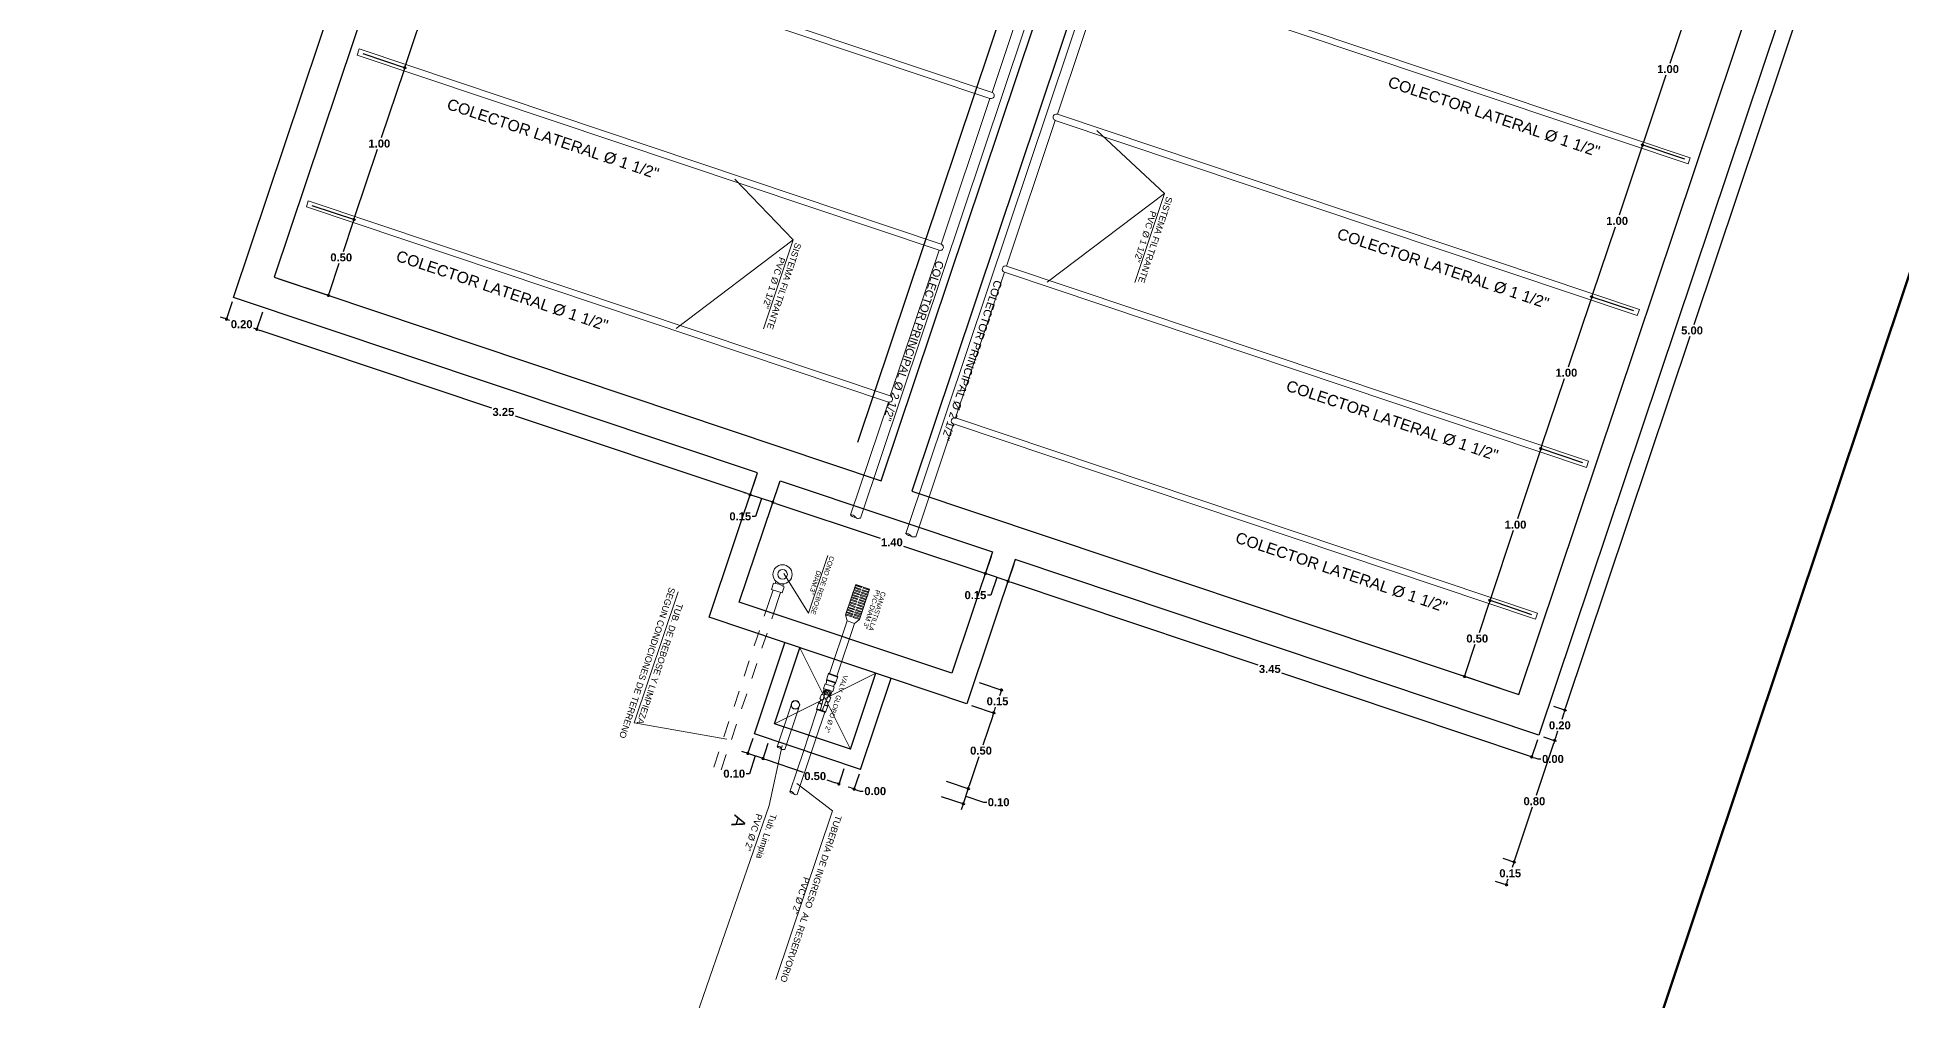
# Model space of a CAD drawing. Header units: metres. Extents: x 2572 to 5235, y 1556 to 2684.
# Drawn here: x 3439.92 to 3451.57, y 2279.61 to 2285.63 of the extents above; entities that cross this region are included whole.
import ezdxf

# ---------------------------------------------------------------- set-up
doc = ezdxf.new("R2010")
doc.units = ezdxf.units.M
for name, pattern in [('DASHDOTX2', [50.8, 25.4, -12.7, 0, -12.7]), ('DASHED2', [0.375, 0.25, -0.125]), ('HIDDEN2', [4.7625, 3.175, -1.5875])]:
    doc.linetypes.add(name, pattern=pattern)
for name, color, linetype, lineweight in [('0-CONCRETO 0.30mm', 146, 'Continuous', 30), ('0-COTAS', 7, 'Continuous', 5), ('0-LINEA01 0.00mm', 1, 'Continuous', 0), ('0-LINEA1 0.00mm', 1, 'Continuous', 0), ('0-LINEA2 0.25mm', 6, 'Continuous', 25), ('0-TAPA METAL 0.15mm', 207, 'Continuous', 5), ('0-TEXTO 0.00mm', 7, 'Continuous', 5), ('0-TEXTO-0.05mm', 7, 'Continuous', 5), ('0-TUBERIA 0.00mm', 140, 'Continuous', 0), ('0-TUBERIAS 0.13mm', 140, 'Continuous', 13), ('Structural - Grid_Pen_No__15', 214, 'Continuous', 25), ('TEXTOS 02', 241, 'Continuous', 20)]:
    doc.layers.add(name, color=color, linetype=linetype, lineweight=lineweight)
doc.layers.add('graf-02', color=4, linetype='Continuous')
doc.layers.add('SOMBREADO', color=7, linetype='Continuous')
doc.styles.add('OA-CDC', font='arial.ttf', dxfattribs={"height": 0.04})
doc.styles.get("Standard").update_dxf_attribs({"font": 'arial.ttf'})
doc.styles.add('WMF-Arial0', font='arialbd.ttf')
doc.dimstyles.new('ESC 1 en 100', dxfattribs={"dimtxt": 0.05, "dimasz": 0.02, "dimexe": 0.01, "dimexo": 0.03, "dimgap": 0.01, "dimtad": 0, "dimtih": 1, "dimtoh": 1, "dimzin": 0, "dimdsep": 46, "dimtxsty": 'WMF-Arial0', "dimblk": 'DOT', "dimcen": 2.5, "dimdle": 0.03, "dimclrd": 256, "dimclre": 256, "dimclrt": 256, "dimazin": 0, "dimtfac": 1, "dimtmove": 0, "dimatfit": 1, "dimldrblk": 'DOT', "dimfxl": 0.04, "dimtolj": 1, "dimtzin": 0, "dimarcsym": 0})

# ---------------------------------------------------------------- blocks, each defined once
blk = doc.blocks.new('_Dot')
at = {"layer": 'graf-02', "color": 0, "lineweight": -2}
blk.add_line((-0.5, 0), (-1, 0), dxfattribs=at)
at = {"layer": 'graf-02', "color": 0, "const_width": 0.5}
blk.add_lwpolyline([(-0.25, 0, 1), (0.25, 0, 1)], format="xyb", close=True, dxfattribs=at)
blk = doc.blocks.new('*D95')
at = {"layer": '0-COTAS', "lineweight": -2, "transparency": 16777216}
for p, q in [((3451.05, 2286.146), (3450.274, 2283.83)), ((3450.987, 2286.188), (3451.066, 2286.162)), ((3449.474, 2281.443), (3450.25, 2283.759)), ((3449.397, 2281.448), (3449.477, 2281.421))]:
    blk.add_line(p, q, dxfattribs=at)
at = {"layer": 'Defpoints', "color": 0, "transparency": 16777216}
for p in [(3450.958, 2286.198), (3449.369, 2281.457), (3449.467, 2281.424)]:
    blk.add_point(p, dxfattribs=at)
at = {"layer": '0-COTAS', "lineweight": -2, "transparency": 16777216, "xscale": 0.02, "yscale": 0.02, "zscale": 0.02}
for p, rotation in [((3451.057, 2286.165), 71.46552093351097), ((3449.467, 2281.424), 251.465520933511)]:
    blk.add_blockref('_Dot', p, dxfattribs=dict(at, rotation=rotation))
at = {"layer": '0-COTAS', "transparency": 16777216, "insert": (3450.262, 2283.795), "char_height": 0.05, "attachment_point": 5, "style": 'WMF-Arial0'}
blk.add_mtext('\\A1;5.00', dxfattribs=at)
blk = doc.blocks.new('*D96')
at = {"layer": '0-COTAS', "lineweight": -2, "transparency": 16777216}
for p, q in [((3449.397, 2281.448), (3449.477, 2281.421)), ((3449.461, 2281.405), (3449.448, 2281.365)), ((3449.334, 2281.258), (3449.413, 2281.231)), ((3449.41, 2281.254), (3449.424, 2281.294))]:
    blk.add_line(p, q, dxfattribs=at)
at = {"layer": 'Defpoints', "color": 0, "transparency": 16777216}
for p in [(3449.369, 2281.457), (3449.305, 2281.268), (3449.404, 2281.235)]:
    blk.add_point(p, dxfattribs=at)
at = {"layer": '0-COTAS', "lineweight": -2, "transparency": 16777216, "xscale": 0.02, "yscale": 0.02, "zscale": 0.02}
for p, rotation in [((3449.467, 2281.424), 71.46552093351097), ((3449.404, 2281.235), 251.465520933511)]:
    blk.add_blockref('_Dot', p, dxfattribs=dict(at, rotation=rotation))
at = {"layer": '0-COTAS', "transparency": 16777216, "insert": (3449.436, 2281.329), "char_height": 0.05, "attachment_point": 5, "style": 'WMF-Arial0'}
blk.add_mtext('\\A1;0.20', dxfattribs=at)
blk = doc.blocks.new('*D52')
at = {"layer": '0-COTAS', "lineweight": -2, "transparency": 16777216}
for p, q in [((3450.265, 2285.882), (3450.124, 2285.462)), ((3450.534, 2285.813), (3450.262, 2285.904)), ((3449.96, 2284.972), (3450.1, 2285.391)), ((3450.216, 2284.865), (3449.944, 2284.956))]:
    blk.add_line(p, q, dxfattribs=at)
at = {"layer": 'Defpoints', "color": 0, "transparency": 16777216}
for p in [(3450.562, 2285.803), (3449.953, 2284.953), (3450.245, 2284.855)]:
    blk.add_point(p, dxfattribs=at)
at = {"layer": '0-COTAS', "lineweight": -2, "transparency": 16777216, "xscale": 0.02, "yscale": 0.02, "zscale": 0.02}
for p, rotation in [((3450.271, 2285.901), 71.46552093351097), ((3449.953, 2284.953), 251.465520933511)]:
    blk.add_blockref('_Dot', p, dxfattribs=dict(at, rotation=rotation))
at = {"layer": '0-COTAS', "transparency": 16777216, "insert": (3450.112, 2285.427), "char_height": 0.05, "attachment_point": 5, "style": 'WMF-Arial0'}
blk.add_mtext('\\A1;1.00', dxfattribs=at)
blk = doc.blocks.new('*D53')
at = {"layer": '0-COTAS', "lineweight": -2, "transparency": 16777216}
for p, q in [((3449.947, 2284.934), (3449.806, 2284.514)), ((3450.216, 2284.865), (3449.944, 2284.956)), ((3449.642, 2284.024), (3449.783, 2284.443)), ((3449.898, 2283.917), (3449.626, 2284.008))]:
    blk.add_line(p, q, dxfattribs=at)
at = {"layer": 'Defpoints', "color": 0, "transparency": 16777216}
for p in [(3450.245, 2284.855), (3449.636, 2284.005), (3449.927, 2283.907)]:
    blk.add_point(p, dxfattribs=at)
at = {"layer": '0-COTAS', "lineweight": -2, "transparency": 16777216, "xscale": 0.02, "yscale": 0.02, "zscale": 0.02}
for p, rotation in [((3449.953, 2284.953), 71.46552093351097), ((3449.636, 2284.005), 251.465520933511)]:
    blk.add_blockref('_Dot', p, dxfattribs=dict(at, rotation=rotation))
at = {"layer": '0-COTAS', "transparency": 16777216, "insert": (3449.794, 2284.479), "char_height": 0.05, "attachment_point": 5, "style": 'WMF-Arial0'}
blk.add_mtext('\\A1;1.00', dxfattribs=at)
blk = doc.blocks.new('*D54')
at = {"layer": '0-COTAS', "lineweight": -2, "transparency": 16777216}
for p, q in [((3449.898, 2283.917), (3449.626, 2284.008)), ((3449.629, 2283.986), (3449.489, 2283.566)), ((3449.324, 2283.076), (3449.465, 2283.495)), ((3449.58, 2282.969), (3449.308, 2283.06))]:
    blk.add_line(p, q, dxfattribs=at)
at = {"layer": 'Defpoints', "color": 0, "transparency": 16777216}
for p in [(3449.927, 2283.907), (3449.318, 2283.057), (3449.609, 2282.959)]:
    blk.add_point(p, dxfattribs=at)
at = {"layer": '0-COTAS', "lineweight": -2, "transparency": 16777216, "xscale": 0.02, "yscale": 0.02, "zscale": 0.02}
for p, rotation in [((3449.636, 2284.005), 71.46552093351097), ((3449.318, 2283.057), 251.465520933511)]:
    blk.add_blockref('_Dot', p, dxfattribs=dict(at, rotation=rotation))
at = {"layer": '0-COTAS', "transparency": 16777216, "insert": (3449.477, 2283.531), "char_height": 0.05, "attachment_point": 5, "style": 'WMF-Arial0'}
blk.add_mtext('\\A1;1.00', dxfattribs=at)
blk = doc.blocks.new('*D55')
at = {"layer": '0-COTAS', "lineweight": -2, "transparency": 16777216}
for p, q in [((3449.311, 2283.038), (3449.171, 2282.618)), ((3449.58, 2282.969), (3449.308, 2283.06)), ((3449.006, 2282.127), (3449.147, 2282.547)), ((3449.262, 2282.02), (3448.99, 2282.112))]:
    blk.add_line(p, q, dxfattribs=at)
at = {"layer": 'Defpoints', "color": 0, "transparency": 16777216}
for p in [(3449.609, 2282.959), (3449, 2282.108), (3449.291, 2282.011)]:
    blk.add_point(p, dxfattribs=at)
at = {"layer": '0-COTAS', "lineweight": -2, "transparency": 16777216, "xscale": 0.02, "yscale": 0.02, "zscale": 0.02}
for p, rotation in [((3449.318, 2283.057), 71.46552093351097), ((3449, 2282.108), 251.465520933511)]:
    blk.add_blockref('_Dot', p, dxfattribs=dict(at, rotation=rotation))
at = {"layer": '0-COTAS', "transparency": 16777216, "insert": (3449.159, 2282.582), "char_height": 0.05, "attachment_point": 5, "style": 'WMF-Arial0'}
blk.add_mtext('\\A1;1.00', dxfattribs=at)
blk = doc.blocks.new('*D56')
at = {"layer": '0-COTAS', "lineweight": -2, "transparency": 16777216}
for p, q in [((3448.993, 2282.089), (3448.932, 2281.907)), ((3449.262, 2282.02), (3448.99, 2282.112)), ((3448.847, 2281.653), (3448.908, 2281.836)), ((3449.151, 2281.53), (3448.831, 2281.638))]:
    blk.add_line(p, q, dxfattribs=at)
at = {"layer": 'Defpoints', "color": 0, "transparency": 16777216}
for p in [(3449.291, 2282.011), (3448.841, 2281.634), (3449.179, 2281.521)]:
    blk.add_point(p, dxfattribs=at)
at = {"layer": '0-COTAS', "lineweight": -2, "transparency": 16777216, "xscale": 0.02, "yscale": 0.02, "zscale": 0.02}
for p, rotation in [((3449, 2282.108), 71.46552093351097), ((3448.841, 2281.634), 251.465520933511)]:
    blk.add_blockref('_Dot', p, dxfattribs=dict(at, rotation=rotation))
at = {"layer": '0-COTAS', "transparency": 16777216, "insert": (3448.92, 2281.871), "char_height": 0.05, "attachment_point": 5, "style": 'WMF-Arial0'}
blk.add_mtext('\\A1;0.50', dxfattribs=at)
blk = doc.blocks.new('*D30')
at = {"layer": '0-COTAS', "lineweight": -2, "transparency": 16777216}
for p, q in [((3442.275, 2286.472), (3442.547, 2286.381)), ((3442.531, 2286.365), (3442.391, 2285.946)), ((3442.226, 2285.455), (3442.367, 2285.875)), ((3441.957, 2285.524), (3442.229, 2285.433))]:
    blk.add_line(p, q, dxfattribs=at)
at = {"layer": 'Defpoints', "color": 0, "transparency": 16777216}
for p in [(3442.247, 2286.482), (3441.929, 2285.534), (3442.22, 2285.436)]:
    blk.add_point(p, dxfattribs=at)
at = {"layer": '0-COTAS', "lineweight": -2, "transparency": 16777216, "xscale": 0.02, "yscale": 0.02, "zscale": 0.02}
for p, rotation in [((3442.538, 2286.384), 71.46552093351097), ((3442.22, 2285.436), 251.465520933511)]:
    blk.add_blockref('_Dot', p, dxfattribs=dict(at, rotation=rotation))
at = {"layer": '0-COTAS', "transparency": 16777216, "insert": (3442.379, 2285.91), "char_height": 0.05, "attachment_point": 5, "style": 'WMF-Arial0'}
blk.add_mtext('\\A1;1.00', dxfattribs=at)
blk = doc.blocks.new('*D31')
at = {"layer": '0-COTAS', "lineweight": -2, "transparency": 16777216}
for p, q in [((3441.957, 2285.524), (3442.229, 2285.433)), ((3442.214, 2285.417), (3442.073, 2284.998)), ((3441.908, 2284.507), (3442.049, 2284.927)), ((3441.639, 2284.576), (3441.912, 2284.485))]:
    blk.add_line(p, q, dxfattribs=at)
at = {"layer": 'Defpoints', "color": 0, "transparency": 16777216}
for p in [(3441.929, 2285.534), (3441.611, 2284.586), (3441.902, 2284.488)]:
    blk.add_point(p, dxfattribs=at)
at = {"layer": '0-COTAS', "lineweight": -2, "transparency": 16777216, "xscale": 0.02, "yscale": 0.02, "zscale": 0.02}
for p, rotation in [((3442.22, 2285.436), 71.46552093351097), ((3441.902, 2284.488), 251.465520933511)]:
    blk.add_blockref('_Dot', p, dxfattribs=dict(at, rotation=rotation))
at = {"layer": '0-COTAS', "transparency": 16777216, "insert": (3442.061, 2284.962), "char_height": 0.05, "attachment_point": 5, "style": 'WMF-Arial0'}
blk.add_mtext('\\A1;1.00', dxfattribs=at)
blk = doc.blocks.new('*D32')
at = {"layer": '0-COTAS', "lineweight": -2, "transparency": 16777216}
for p, q in [((3441.639, 2284.576), (3441.912, 2284.485)), ((3441.896, 2284.469), (3441.835, 2284.287)), ((3441.433, 2284.118), (3441.753, 2284.011)), ((3441.75, 2284.033), (3441.811, 2284.215))]:
    blk.add_line(p, q, dxfattribs=at)
at = {"layer": 'Defpoints', "color": 0, "transparency": 16777216}
for p in [(3441.611, 2284.586), (3441.405, 2284.127), (3441.743, 2284.014)]:
    blk.add_point(p, dxfattribs=at)
at = {"layer": '0-COTAS', "lineweight": -2, "transparency": 16777216, "xscale": 0.02, "yscale": 0.02, "zscale": 0.02}
for p, rotation in [((3441.902, 2284.488), 71.46552093351097), ((3441.743, 2284.014), 251.465520933511)]:
    blk.add_blockref('_Dot', p, dxfattribs=dict(at, rotation=rotation))
at = {"layer": '0-COTAS', "transparency": 16777216, "insert": (3441.823, 2284.251), "char_height": 0.05, "attachment_point": 5, "style": 'WMF-Arial0'}
blk.add_mtext('\\A1;0.50', dxfattribs=at)
blk = doc.blocks.new('*D57')
at = {"layer": '0-COTAS', "lineweight": -2, "transparency": 16777216}
for p, q in [((3449.296, 2281.239), (3449.257, 2281.123)), ((3449.296, 2281.239), (3449.257, 2281.123)), ((3449.241, 2281.139), (3449.222, 2281.145)), ((3449.279, 2281.126), (3449.298, 2281.119)), ((3449.298, 2281.119), (3449.318, 2281.119))]:
    blk.add_line(p, q, dxfattribs=at)
at = {"layer": 'Defpoints', "color": 0, "transparency": 16777216}
for p in [(3449.305, 2281.268), (3449.305, 2281.268), (3449.26, 2281.132)]:
    blk.add_point(p, dxfattribs=at)
at = {"layer": '0-COTAS', "lineweight": -2, "transparency": 16777216, "xscale": 0.02, "yscale": 0.02, "zscale": 0.02}
for rotation in [341.4655210010615, 161.4655210010615]:
    blk.add_blockref('_Dot', (3449.26, 2281.132), dxfattribs=dict(at, rotation=rotation))
at = {"layer": '0-COTAS', "transparency": 16777216, "insert": (3449.393, 2281.119), "char_height": 0.05, "attachment_point": 5, "style": 'WMF-Arial0'}
blk.add_mtext('\\A1;0.00', dxfattribs=at)
blk = doc.blocks.new('*D58')
at = {"layer": '0-COTAS', "lineweight": -2, "transparency": 16777216}
for p, q in [((3446.025, 2282.336), (3445.986, 2282.219)), ((3446.008, 2282.223), (3447.549, 2281.706)), ((3449.241, 2281.139), (3447.7, 2281.655)), ((3449.296, 2281.239), (3449.257, 2281.123))]:
    blk.add_line(p, q, dxfattribs=at)
at = {"layer": 'Defpoints', "color": 0, "transparency": 16777216}
for p in [(3446.034, 2282.364), (3445.989, 2282.229), (3449.305, 2281.268)]:
    blk.add_point(p, dxfattribs=at)
at = {"layer": '0-COTAS', "lineweight": -2, "transparency": 16777216, "xscale": 0.02, "yscale": 0.02, "zscale": 0.02}
for p, rotation in [((3445.989, 2282.229), 161.4655210010615), ((3449.26, 2281.132), 341.4655210010615)]:
    blk.add_blockref('_Dot', p, dxfattribs=dict(at, rotation=rotation))
at = {"layer": '0-COTAS', "transparency": 16777216, "insert": (3447.624, 2281.681), "char_height": 0.05, "attachment_point": 5, "style": 'WMF-Arial0'}
blk.add_mtext('\\A1;3.45', dxfattribs=at)
blk = doc.blocks.new('*D59')
at = {"layer": '0-COTAS', "lineweight": -2, "transparency": 16777216}
for p, q in [((3445.761, 2281.454), (3445.909, 2281.404)), ((3445.893, 2281.389), (3445.832, 2281.206)), ((3445.747, 2280.953), (3445.808, 2281.135)), ((3445.602, 2280.98), (3445.75, 2280.93))]:
    blk.add_line(p, q, dxfattribs=at)
at = {"layer": 'Defpoints', "color": 0, "transparency": 16777216}
for p in [(3445.732, 2281.464), (3445.573, 2280.99), (3445.74, 2280.934)]:
    blk.add_point(p, dxfattribs=at)
at = {"layer": '0-COTAS', "lineweight": -2, "transparency": 16777216, "xscale": 0.02, "yscale": 0.02, "zscale": 0.02}
for p, rotation in [((3445.899, 2281.408), 71.46552093351097), ((3445.74, 2280.934), 251.465520933511)]:
    blk.add_blockref('_Dot', p, dxfattribs=dict(at, rotation=rotation))
at = {"layer": '0-COTAS', "transparency": 16777216, "insert": (3445.82, 2281.171), "char_height": 0.05, "attachment_point": 5, "style": 'WMF-Arial0'}
blk.add_mtext('\\A1;0.50', dxfattribs=at)
blk = doc.blocks.new('*D60')
at = {"layer": '0-COTAS', "lineweight": -2, "transparency": 16777216}
for p, q in [((3445.602, 2280.98), (3445.75, 2280.93)), ((3445.747, 2280.953), (3445.753, 2280.971)), ((3445.57, 2280.885), (3445.718, 2280.836)), ((3445.74, 2280.934), (3445.709, 2280.839)), ((3445.74, 2280.934), (3445.709, 2280.839)), ((3445.725, 2280.886), (3445.836, 2280.849)), ((3445.836, 2280.849), (3445.856, 2280.849)), ((3445.702, 2280.82), (3445.696, 2280.801))]:
    blk.add_line(p, q, dxfattribs=at)
at = {"layer": 'Defpoints', "color": 0, "transparency": 16777216}
for p in [(3445.573, 2280.99), (3445.542, 2280.895), (3445.709, 2280.839)]:
    blk.add_point(p, dxfattribs=at)
at = {"layer": '0-COTAS', "lineweight": -2, "transparency": 16777216, "xscale": 0.02, "yscale": 0.02, "zscale": 0.02}
for p, rotation in [((3445.709, 2280.839), 71.46552093351099), ((3445.74, 2280.934), 251.465520933511)]:
    blk.add_blockref('_Dot', p, dxfattribs=dict(at, rotation=rotation))
at = {"layer": '0-COTAS', "transparency": 16777216, "insert": (3445.93, 2280.849), "char_height": 0.05, "attachment_point": 5, "style": 'WMF-Arial0'}
blk.add_mtext('\\A1;0.10', dxfattribs=at)
blk = doc.blocks.new('*D61')
at = {"layer": '0-COTAS', "lineweight": -2, "transparency": 16777216}
for p, q in [((3445.808, 2281.596), (3445.957, 2281.547)), ((3445.761, 2281.454), (3445.909, 2281.404)), ((3445.906, 2281.427), (3445.911, 2281.443)), ((3445.941, 2281.531), (3445.935, 2281.514))]:
    blk.add_line(p, q, dxfattribs=at)
at = {"layer": 'Defpoints', "color": 0, "transparency": 16777216}
for p in [(3445.78, 2281.606), (3445.947, 2281.55), (3445.732, 2281.464)]:
    blk.add_point(p, dxfattribs=at)
at = {"layer": '0-COTAS', "lineweight": -2, "transparency": 16777216, "xscale": 0.02, "yscale": 0.02, "zscale": 0.02}
for p, rotation in [((3445.947, 2281.55), 71.46552093351099), ((3445.899, 2281.408), 251.465520933511)]:
    blk.add_blockref('_Dot', p, dxfattribs=dict(at, rotation=rotation))
at = {"layer": '0-COTAS', "transparency": 16777216, "insert": (3445.923, 2281.479), "char_height": 0.05, "attachment_point": 5, "style": 'WMF-Arial0'}
blk.add_mtext('\\A1;0.15', dxfattribs=at)
blk = doc.blocks.new('*D62')
at = {"layer": '0-COTAS', "lineweight": -2, "transparency": 16777216}
for p, q in [((3445.883, 2282.384), (3445.844, 2282.267)), ((3445.828, 2282.283), (3445.809, 2282.289)), ((3445.989, 2282.229), (3445.847, 2282.277)), ((3445.989, 2282.229), (3445.847, 2282.277)), ((3445.918, 2282.253), (3445.881, 2282.142)), ((3446.025, 2282.336), (3445.986, 2282.219)), ((3445.881, 2282.142), (3445.861, 2282.142)), ((3446.008, 2282.223), (3446.027, 2282.216))]:
    blk.add_line(p, q, dxfattribs=at)
at = {"layer": 'Defpoints', "color": 0, "transparency": 16777216}
for p in [(3445.892, 2282.412), (3446.034, 2282.364), (3445.847, 2282.277)]:
    blk.add_point(p, dxfattribs=at)
at = {"layer": '0-COTAS', "lineweight": -2, "transparency": 16777216, "xscale": 0.02, "yscale": 0.02, "zscale": 0.02}
for p, rotation in [((3445.847, 2282.277), 341.4655210010615), ((3445.989, 2282.229), 161.4655210010615)]:
    blk.add_blockref('_Dot', p, dxfattribs=dict(at, rotation=rotation))
at = {"layer": '0-COTAS', "transparency": 16777216, "insert": (3445.785, 2282.142), "char_height": 0.05, "attachment_point": 5, "style": 'WMF-Arial0'}
blk.add_mtext('\\A1;0.15', dxfattribs=at)
blk = doc.blocks.new('*D63')
at = {"layer": '0-COTAS', "lineweight": -2, "transparency": 16777216}
for p, q in [((3444.555, 2282.829), (3444.516, 2282.712)), ((3444.538, 2282.715), (3445.19, 2282.497)), ((3445.828, 2282.283), (3445.337, 2282.447)), ((3445.883, 2282.384), (3445.844, 2282.267))]:
    blk.add_line(p, q, dxfattribs=at)
at = {"layer": 'Defpoints', "color": 0, "transparency": 16777216}
for p in [(3444.565, 2282.857), (3444.519, 2282.722), (3445.892, 2282.412)]:
    blk.add_point(p, dxfattribs=at)
at = {"layer": '0-COTAS', "lineweight": -2, "transparency": 16777216, "xscale": 0.02, "yscale": 0.02, "zscale": 0.02}
for p, rotation in [((3444.519, 2282.722), 161.4655210010615), ((3445.847, 2282.277), 341.4655210010615)]:
    blk.add_blockref('_Dot', p, dxfattribs=dict(at, rotation=rotation))
at = {"layer": '0-COTAS', "transparency": 16777216, "insert": (3445.263, 2282.472), "char_height": 0.05, "attachment_point": 5, "style": 'WMF-Arial0'}
blk.add_mtext('\\A1;1.40', dxfattribs=at)
blk = doc.blocks.new('*D64')
at = {"layer": '0-COTAS', "lineweight": -2, "transparency": 16777216}
for p, q in [((3444.413, 2282.876), (3444.374, 2282.76)), ((3444.555, 2282.829), (3444.516, 2282.712)), ((3444.358, 2282.776), (3444.339, 2282.782)), ((3444.519, 2282.722), (3444.377, 2282.769)), ((3444.519, 2282.722), (3444.377, 2282.769)), ((3444.448, 2282.745), (3444.411, 2282.634)), ((3444.538, 2282.715), (3444.557, 2282.709)), ((3444.411, 2282.634), (3444.391, 2282.634))]:
    blk.add_line(p, q, dxfattribs=at)
at = {"layer": 'Defpoints', "color": 0, "transparency": 16777216}
for p in [(3444.423, 2282.905), (3444.565, 2282.857), (3444.377, 2282.769)]:
    blk.add_point(p, dxfattribs=at)
at = {"layer": '0-COTAS', "lineweight": -2, "transparency": 16777216, "xscale": 0.02, "yscale": 0.02, "zscale": 0.02}
for p, rotation in [((3444.377, 2282.769), 341.4655210010615), ((3444.519, 2282.722), 161.4655210010615)]:
    blk.add_blockref('_Dot', p, dxfattribs=dict(at, rotation=rotation))
at = {"layer": '0-COTAS', "transparency": 16777216, "insert": (3444.316, 2282.634), "char_height": 0.05, "attachment_point": 5, "style": 'WMF-Arial0'}
blk.add_mtext('\\A1;0.15', dxfattribs=at)
blk = doc.blocks.new('*D65')
at = {"layer": '0-COTAS', "lineweight": -2, "transparency": 16777216}
for p, q in [((3441.332, 2283.909), (3441.292, 2283.793)), ((3441.315, 2283.796), (3442.761, 2283.311)), ((3444.358, 2282.776), (3442.912, 2283.26)), ((3444.413, 2282.876), (3444.374, 2282.76))]:
    blk.add_line(p, q, dxfattribs=at)
at = {"layer": 'Defpoints', "color": 0, "transparency": 16777216}
for p in [(3441.341, 2283.938), (3441.296, 2283.802), (3444.423, 2282.905)]:
    blk.add_point(p, dxfattribs=at)
at = {"layer": '0-COTAS', "lineweight": -2, "transparency": 16777216, "xscale": 0.02, "yscale": 0.02, "zscale": 0.02}
for p, rotation in [((3441.296, 2283.802), 161.4655210010615), ((3444.377, 2282.769), 341.4655210010615)]:
    blk.add_blockref('_Dot', p, dxfattribs=dict(at, rotation=rotation))
at = {"layer": '0-COTAS', "transparency": 16777216, "insert": (3442.836, 2283.286), "char_height": 0.05, "attachment_point": 5, "style": 'WMF-Arial0'}
blk.add_mtext('\\A1;3.25', dxfattribs=at)
blk = doc.blocks.new('*D66')
at = {"layer": '0-COTAS', "lineweight": -2, "transparency": 16777216}
for p, q in [((3441.087, 2283.872), (3441.068, 2283.879)), ((3441.142, 2283.973), (3441.103, 2283.856)), ((3441.332, 2283.909), (3441.292, 2283.793)), ((3441.106, 2283.866), (3441.126, 2283.859)), ((3441.296, 2283.802), (3441.276, 2283.809)), ((3441.315, 2283.796), (3441.334, 2283.79))]:
    blk.add_line(p, q, dxfattribs=at)
at = {"layer": 'Defpoints', "color": 0, "transparency": 16777216}
for p in [(3441.151, 2284.001), (3441.341, 2283.938), (3441.106, 2283.866)]:
    blk.add_point(p, dxfattribs=at)
at = {"layer": '0-COTAS', "lineweight": -2, "transparency": 16777216, "xscale": 0.02, "yscale": 0.02, "zscale": 0.02}
for p, rotation in [((3441.106, 2283.866), 341.4655210010615), ((3441.296, 2283.802), 161.4655210010615)]:
    blk.add_blockref('_Dot', p, dxfattribs=dict(at, rotation=rotation))
at = {"layer": '0-COTAS', "transparency": 16777216, "insert": (3441.201, 2283.834), "char_height": 0.05, "attachment_point": 5, "style": 'WMF-Arial0'}
blk.add_mtext('\\A1;0.20', dxfattribs=at)
blk = doc.blocks.new('*D67')
at = {"layer": '0-COTAS', "lineweight": -2, "transparency": 16777216}
for p, q in [((3449.397, 2281.216), (3449.289, 2280.891)), ((3449.334, 2281.258), (3449.413, 2281.231)), ((3449.156, 2280.495), (3449.265, 2280.82)), ((3449.08, 2280.5), (3449.159, 2280.473))]:
    blk.add_line(p, q, dxfattribs=at)
at = {"layer": 'Defpoints', "color": 0, "transparency": 16777216}
for p in [(3449.305, 2281.268), (3449.051, 2280.509), (3449.15, 2280.476)]:
    blk.add_point(p, dxfattribs=at)
at = {"layer": '0-COTAS', "lineweight": -2, "transparency": 16777216, "xscale": 0.02, "yscale": 0.02, "zscale": 0.02}
for p, rotation in [((3449.404, 2281.235), 71.46552093351097), ((3449.15, 2280.476), 251.465520933511)]:
    blk.add_blockref('_Dot', p, dxfattribs=dict(at, rotation=rotation))
at = {"layer": '0-COTAS', "transparency": 16777216, "insert": (3449.277, 2280.855), "char_height": 0.05, "attachment_point": 5, "style": 'WMF-Arial0'}
blk.add_mtext('\\A1;0.80', dxfattribs=at)
blk = doc.blocks.new('*D33')
at = {"layer": '0-COTAS', "lineweight": -2, "transparency": 16777216}
for p, q in [((3449.08, 2280.5), (3449.159, 2280.473)), ((3449.143, 2280.457), (3449.138, 2280.441)), ((3449.032, 2280.357), (3449.111, 2280.331)), ((3449.108, 2280.353), (3449.114, 2280.37))]:
    blk.add_line(p, q, dxfattribs=at)
at = {"layer": 'Defpoints', "color": 0, "transparency": 16777216}
for p in [(3449.051, 2280.509), (3449.003, 2280.367), (3449.102, 2280.334)]:
    blk.add_point(p, dxfattribs=at)
at = {"layer": '0-COTAS', "lineweight": -2, "transparency": 16777216, "xscale": 0.02, "yscale": 0.02, "zscale": 0.02}
for p, rotation in [((3449.15, 2280.476), 71.46552093351097), ((3449.102, 2280.334), 251.465520933511)]:
    blk.add_blockref('_Dot', p, dxfattribs=dict(at, rotation=rotation))
at = {"layer": '0-COTAS', "transparency": 16777216, "insert": (3449.126, 2280.405), "char_height": 0.05, "attachment_point": 5, "style": 'WMF-Arial0'}
blk.add_mtext('\\A1;0.15', dxfattribs=at)
blk = doc.blocks.new('*D68')
at = {"layer": '0-COTAS', "lineweight": -2, "transparency": 16777216}
for p, q in [((3445.058, 2281.025), (3445.023, 2280.922)), ((3445.058, 2281.025), (3445.023, 2280.922)), ((3445.008, 2280.938), (3444.989, 2280.944)), ((3445.045, 2280.925), (3445.064, 2280.918)), ((3445.064, 2280.918), (3445.084, 2280.918))]:
    blk.add_line(p, q, dxfattribs=at)
at = {"layer": 'Defpoints', "color": 0, "transparency": 16777216}
for p in [(3445.068, 2281.054), (3445.068, 2281.054), (3445.027, 2280.931)]:
    blk.add_point(p, dxfattribs=at)
at = {"layer": '0-COTAS', "lineweight": -2, "transparency": 16777216, "xscale": 0.02, "yscale": 0.02, "zscale": 0.02}
for rotation in [341.4655210010615, 161.4655210010615]:
    blk.add_blockref('_Dot', (3445.027, 2280.931), dxfattribs=dict(at, rotation=rotation))
at = {"layer": '0-COTAS', "transparency": 16777216, "insert": (3445.159, 2280.918), "char_height": 0.05, "attachment_point": 5, "style": 'WMF-Arial0'}
blk.add_mtext('\\A1;0.00', dxfattribs=at)
blk = doc.blocks.new('*D34')
at = {"layer": '0-COTAS', "lineweight": -2, "transparency": 16777216}
for p, q in [((3444.489, 2281.216), (3444.454, 2281.112)), ((3444.477, 2281.116), (3444.709, 2281.037)), ((3444.913, 2280.969), (3444.859, 2280.987)), ((3444.963, 2281.057), (3444.929, 2280.954))]:
    blk.add_line(p, q, dxfattribs=at)
at = {"layer": 'Defpoints', "color": 0, "transparency": 16777216}
for p in [(3444.499, 2281.244), (3444.458, 2281.122), (3444.973, 2281.085)]:
    blk.add_point(p, dxfattribs=at)
at = {"layer": '0-COTAS', "lineweight": -2, "transparency": 16777216, "xscale": 0.02, "yscale": 0.02, "zscale": 0.02}
for p, rotation in [((3444.458, 2281.122), 161.4655210010615), ((3444.932, 2280.963), 341.4655210010615)]:
    blk.add_blockref('_Dot', p, dxfattribs=dict(at, rotation=rotation))
at = {"layer": '0-COTAS', "transparency": 16777216, "insert": (3444.784, 2281.012), "char_height": 0.05, "attachment_point": 5, "style": 'WMF-Arial0'}
blk.add_mtext('\\A1;0.50', dxfattribs=at)
blk = doc.blocks.new('*D69')
at = {"layer": '0-COTAS', "lineweight": -2, "transparency": 16777216}
for p, q in [((3444.394, 2281.248), (3444.36, 2281.144)), ((3444.489, 2281.216), (3444.454, 2281.112)), ((3444.344, 2281.16), (3444.325, 2281.166)), ((3444.458, 2281.122), (3444.363, 2281.154)), ((3444.458, 2281.122), (3444.363, 2281.154)), ((3444.41, 2281.138), (3444.373, 2281.027)), ((3444.477, 2281.116), (3444.496, 2281.109)), ((3444.373, 2281.027), (3444.353, 2281.027))]:
    blk.add_line(p, q, dxfattribs=at)
at = {"layer": 'Defpoints', "color": 0, "transparency": 16777216}
for p in [(3444.404, 2281.276), (3444.499, 2281.244), (3444.363, 2281.154)]:
    blk.add_point(p, dxfattribs=at)
at = {"layer": '0-COTAS', "lineweight": -2, "transparency": 16777216, "xscale": 0.02, "yscale": 0.02, "zscale": 0.02}
for p, rotation in [((3444.363, 2281.154), 341.4655210010615), ((3444.458, 2281.122), 161.4655210010615)]:
    blk.add_blockref('_Dot', p, dxfattribs=dict(at, rotation=rotation))
at = {"layer": '0-COTAS', "transparency": 16777216, "insert": (3444.278, 2281.027), "char_height": 0.05, "attachment_point": 5, "style": 'WMF-Arial0'}
blk.add_mtext('\\A1;0.10', dxfattribs=at)

msp = doc.modelspace()

# ---------------------------------------------------------------- linework, layer by layer
at = {"layer": '0-CONCRETO 0.30mm'}
for p, q in [((3445.005, 2281.18), (3445.163, 2281.654)), ((3445.068, 2281.054), (3445.258, 2281.623)), ((3445.005, 2281.18), (3444.53, 2281.339)), ((3445.068, 2281.054), (3444.404, 2281.276))]:
    msp.add_line(p, q, dxfattribs=at)
for points in [[(3444.423, 2282.905), (3441.151, 2284.001), (3442.868, 2289.121), (3443.075, 2289.738), (3446.156, 2288.705), (3446.394, 2289.416), (3448.386, 2288.748), (3448.147, 2288.037), (3451.229, 2287.004), (3451.022, 2286.388), (3449.305, 2281.268), (3446.034, 2282.364)], [(3446.034, 2282.364), (3445.732, 2281.464), (3444.121, 2282.004), (3444.423, 2282.905)], [(3444.404, 2281.276), (3444.595, 2281.845)], [(3444.53, 2281.339), (3444.689, 2281.813)]]:
    msp.add_lwpolyline(points, dxfattribs=at)
for points in [[(3441.405, 2284.127), (3445.197, 2282.856), (3446.787, 2287.597), (3442.994, 2288.868)], [(3445.387, 2282.792), (3449.179, 2281.521), (3450.769, 2286.262), (3446.976, 2287.533)], [(3445.892, 2282.412), (3445.638, 2281.654), (3444.31, 2282.099), (3444.565, 2282.857)]]:
    msp.add_lwpolyline(points, close=True, dxfattribs=at)
at = {"layer": '0-LINEA01 0.00mm', "lineweight": 0}
for points in [[(3444.864, 2282.39), (3444.743, 2282.029), (3444.589, 2282.277)], [(3444.231, 2281.242), (3443.653, 2281.345), (3443.927, 2282.163)]]:
    msp.add_lwpolyline(points, dxfattribs=at)
at = {"layer": '0-LINEA1 0.00mm'}
for points in [[(3446.544, 2285.044), (3446.967, 2284.65), (3446.78, 2284.094)], [(3444.282, 2284.74), (3444.647, 2284.362), (3444.461, 2283.806)], [(3446.967, 2284.65), (3446.234, 2284.097)], [(3444.647, 2284.362), (3443.915, 2283.808)], [(3444.578, 2281.204), (3444.497, 2280.828), (3444.008, 2279.414)], [(3444.67, 2280.966), (3444.892, 2280.796), (3444.539, 2279.741)]]:
    msp.add_lwpolyline(points, dxfattribs=at)
at = {"layer": '0-LINEA2 0.25mm', "linetype": 'DASHDOTX2', "ltscale": 0.3}
msp.add_lwpolyline([(3447.471, 2290.32), (3444.245, 2280.697)], dxfattribs=at)
at = {"layer": '0-TAPA METAL 0.15mm'}
msp.add_lwpolyline([(3445.163, 2281.654), (3444.53, 2281.339), (3445.005, 2281.18), (3444.689, 2281.813)], dxfattribs=at)
at = {"layer": '0-TUBERIA 0.00mm'}
for p, q in [((3444.465, 2282.01), (3444.521, 2282.175)), ((3444.511, 2282.178), (3444.524, 2282.216)), ((3444.578, 2282.156), (3444.511, 2282.178)), ((3444.513, 2281.994), (3444.568, 2282.159)), ((3444.559, 2282.211), (3444.524, 2282.216)), ((3444.534, 2282.215), (3444.539, 2282.228)), ((3444.559, 2282.211), (3444.59, 2282.194)), ((3444.578, 2282.156), (3444.59, 2282.194)), ((3444.581, 2282.199), (3444.586, 2282.212))]:
    msp.add_line(p, q, dxfattribs=at)
at = {"layer": '0-TUBERIA 0.00mm', "lineweight": 18, "ltscale": 0.6}
for p, q in [((3444.974, 2282.019), (3445.037, 2282.208)), ((3445.124, 2282.179), (3445.037, 2282.208)), ((3445.124, 2282.179), (3445.061, 2281.99)), ((3444.974, 2282.019), (3444.983, 2281.981)), ((3444.873, 2281.652), (3444.983, 2281.981)), ((3444.92, 2281.636), (3445.03, 2281.965)), ((3445.03, 2281.965), (3444.983, 2281.981)), ((3445.061, 2281.99), (3445.03, 2281.965)), ((3444.829, 2281.521), (3444.841, 2281.558)), ((3444.836, 2281.56), (3444.846, 2281.589)), ((3444.836, 2281.56), (3444.894, 2281.541)), ((3444.846, 2281.589), (3444.851, 2281.587)), ((3444.851, 2281.587), (3444.855, 2281.599)), ((3444.903, 2281.57), (3444.851, 2281.587)), ((3444.898, 2281.571), (3444.851, 2281.587)), ((3444.854, 2281.612), (3444.868, 2281.654)), ((3444.854, 2281.612), (3444.911, 2281.593)), ((3444.854, 2281.612), (3444.855, 2281.599)), ((3444.855, 2281.616), (3444.912, 2281.597)), ((3444.867, 2281.65), (3444.924, 2281.631)), ((3444.868, 2281.654), (3444.925, 2281.635)), ((3444.903, 2281.57), (3444.894, 2281.541)), ((3444.902, 2281.583), (3444.898, 2281.571)), ((3444.911, 2281.593), (3444.902, 2281.583)), ((3444.925, 2281.635), (3444.911, 2281.593)), ((3444.633, 2281.455), (3444.546, 2281.195)), ((3444.681, 2281.439), (3444.594, 2281.179)), ((3444.792, 2281.429), (3444.807, 2281.471)), ((3444.851, 2281.413), (3444.794, 2281.433)), ((3444.826, 2281.46), (3444.805, 2281.467)), ((3444.807, 2281.471), (3444.815, 2281.481)), ((3444.827, 2281.464), (3444.807, 2281.471)), ((3444.814, 2281.494), (3444.824, 2281.523)), ((3444.814, 2281.494), (3444.819, 2281.492)), ((3444.833, 2281.488), (3444.814, 2281.494)), ((3444.815, 2281.481), (3444.819, 2281.492)), ((3444.817, 2281.43), (3444.82, 2281.436)), ((3444.819, 2281.492), (3444.833, 2281.488)), ((3444.82, 2281.436), (3444.846, 2281.536)), ((3444.841, 2281.517), (3444.824, 2281.523)), ((3444.831, 2281.425), (3444.832, 2281.432)), ((3444.832, 2281.432), (3444.871, 2281.528)), ((3444.862, 2281.448), (3444.841, 2281.455)), ((3444.864, 2281.452), (3444.843, 2281.458)), ((3444.864, 2281.452), (3444.849, 2281.41)), ((3444.871, 2281.475), (3444.852, 2281.481)), ((3444.852, 2281.481), (3444.867, 2281.476)), ((3444.867, 2281.476), (3444.863, 2281.465)), ((3444.864, 2281.452), (3444.863, 2281.465)), ((3444.881, 2281.503), (3444.864, 2281.509)), ((3444.881, 2281.503), (3444.871, 2281.475)), ((3444.889, 2281.543), (3444.876, 2281.505)), ((3444.744, 2281.268), (3444.797, 2281.427)), ((3444.791, 2281.252), (3444.845, 2281.411)), ((3444.849, 2281.41), (3444.792, 2281.429)), ((3444.823, 2281.424), (3444.818, 2281.426)), ((3444.823, 2281.424), (3444.827, 2281.423)), ((3444.712, 2281.173), (3444.625, 2280.913)), ((3444.759, 2281.157), (3444.672, 2280.897))]:
    msp.add_line(p, q, dxfattribs=at)
at = {"layer": '0-TUBERIA 0.00mm', "linetype": 'DASHED2', "ltscale": 0.02}
for p, q in [((3444.15, 2281.068), (3444.465, 2282.01)), ((3444.197, 2281.052), (3444.513, 2281.994))]:
    msp.add_line(p, q, dxfattribs=at)
at = {"layer": '0-TUBERIA 0.00mm', "linetype": 'HIDDEN2', "ltscale": 0.25}
for p, q in [((3444.712, 2281.173), (3444.744, 2281.268)), ((3444.759, 2281.157), (3444.791, 2281.252))]:
    msp.add_line(p, q, dxfattribs=at)
at = {"layer": '0-TUBERIA 0.00mm', "lineweight": 5, "ltscale": 0.6}
for points in [[(3445.048, 2282.114), (3445.05, 2282.119), (3445.012, 2282.132), (3445.01, 2282.126)], [(3445.053, 2282.129), (3445.055, 2282.134), (3445.017, 2282.147), (3445.015, 2282.141)], [(3445.058, 2282.144), (3445.06, 2282.149), (3445.022, 2282.162), (3445.02, 2282.156)], [(3445.063, 2282.159), (3445.065, 2282.164), (3445.027, 2282.177), (3445.025, 2282.172)], [(3445.068, 2282.174), (3445.07, 2282.179), (3445.032, 2282.192), (3445.03, 2282.187)], [(3445.073, 2282.189), (3445.075, 2282.194), (3445.037, 2282.207), (3445.035, 2282.202)], [(3445.101, 2282.112), (3445.103, 2282.118), (3445.065, 2282.131), (3445.063, 2282.125)], [(3445.106, 2282.127), (3445.108, 2282.133), (3445.07, 2282.146), (3445.068, 2282.14)], [(3445.112, 2282.143), (3445.113, 2282.148), (3445.075, 2282.161), (3445.073, 2282.155)], [(3445.117, 2282.158), (3445.118, 2282.163), (3445.08, 2282.176), (3445.078, 2282.17)], [(3445.122, 2282.173), (3445.123, 2282.178), (3445.085, 2282.191), (3445.083, 2282.185)], [(3445.012, 2282.007), (3445.014, 2282.012), (3444.976, 2282.025), (3444.974, 2282.019)], [(3445.017, 2282.02), (3445.019, 2282.026), (3444.981, 2282.039), (3444.979, 2282.033)], [(3445.022, 2282.036), (3445.024, 2282.041), (3444.986, 2282.054), (3444.984, 2282.048)], [(3445.027, 2282.05), (3445.029, 2282.055), (3444.99, 2282.068), (3444.989, 2282.062)], [(3445.032, 2282.066), (3445.034, 2282.072), (3444.996, 2282.085), (3444.994, 2282.079)], [(3445.038, 2282.082), (3445.04, 2282.088), (3445.001, 2282.101), (3445, 2282.095)], [(3445.043, 2282.098), (3445.045, 2282.104), (3445.007, 2282.117), (3445.005, 2282.111)], [(3445.065, 2282.004), (3445.067, 2282.01), (3445.029, 2282.023), (3445.027, 2282.017)], [(3445.07, 2282.019), (3445.072, 2282.025), (3445.034, 2282.038), (3445.032, 2282.032)], [(3445.075, 2282.033), (3445.077, 2282.039), (3445.039, 2282.052), (3445.037, 2282.046)], [(3445.081, 2282.05), (3445.082, 2282.056), (3445.044, 2282.068), (3445.042, 2282.063)], [(3445.086, 2282.066), (3445.088, 2282.072), (3445.05, 2282.084), (3445.048, 2282.079)], [(3445.091, 2282.082), (3445.093, 2282.088), (3445.055, 2282.101), (3445.053, 2282.095)], [(3445.096, 2282.097), (3445.098, 2282.103), (3445.06, 2282.116), (3445.058, 2282.11)], [(3445.061, 2281.99), (3445.062, 2281.996), (3445.024, 2282.009), (3445.022, 2282.003)]]:
    msp.add_lwpolyline(points, close=True, dxfattribs=at)
at = {"layer": '0-TUBERIA 0.00mm'}
for radius in [0.06, 0.03]:
    msp.add_circle((3444.58, 2282.272), radius, dxfattribs=at)
at = {"layer": '0-TUBERIA 0.00mm', "lineweight": 18, "ltscale": 0.6}
for centre, radius in [((3444.66, 2281.457), 0.027), ((3444.66, 2281.457), 0.025), ((3444.859, 2281.532), 0.0133), ((3444.859, 2281.532), 0.00409)]:
    msp.add_circle(centre, radius, dxfattribs=at)
for centre, radius, start, end in [((3444.859, 2281.532), 0.0198, 289.8437, 213.0874), ((3444.819, 2281.429), 0.00314, 151.4691, 251.4655), ((3444.828, 2281.426), 0.00314, 251.4655, 351.462)]:
    msp.add_arc(centre, radius, start, end, dxfattribs=at)
at = {"layer": '0-TUBERIA 0.00mm', "ltscale": 0.6}
for points in [[(3445.066, 2282.623), (3445.043, 2282.623), (3445.021, 2282.642), (3445.005, 2282.643), (3445.02, 2282.631), (3445.036, 2282.628)], [(3445.412, 2282.507), (3445.389, 2282.507), (3445.367, 2282.526), (3445.351, 2282.527), (3445.366, 2282.515), (3445.382, 2282.512)]]:
    msp.add_spline(points, degree=3, dxfattribs=at)
at = {"layer": '0-TUBERIA 0.00mm', "lineweight": 5, "ltscale": 0.6}
for points in [[(3444.594, 2281.179), (3444.576, 2281.179), (3444.558, 2281.198), (3444.546, 2281.195), (3444.557, 2281.188), (3444.569, 2281.187)], [(3444.672, 2280.897), (3444.655, 2280.897), (3444.637, 2280.916), (3444.625, 2280.913), (3444.636, 2280.906), (3444.647, 2280.905)]]:
    msp.add_spline(points, degree=3, dxfattribs=at)
at = {"layer": '0-TUBERIAS 0.13mm'}
for points in [[(3446.525, 2287.178), (3446.667, 2287.602), (3446.729, 2287.582), (3445.066, 2282.623)], [(3446.933, 2287.041), (3447.075, 2287.466), (3447.013, 2287.486), (3445.351, 2282.527)], [(3445.889, 2285.282), (3446.194, 2286.192)], [(3446.297, 2285.145), (3446.602, 2286.055)], [(3445.571, 2284.334), (3445.876, 2285.244)], [(3445.979, 2284.197), (3446.284, 2285.107)], [(3445.253, 2283.386), (3445.559, 2284.296)], [(3445.661, 2283.249), (3445.966, 2284.159)], [(3445.005, 2282.643), (3445.241, 2283.348)], [(3445.412, 2282.507), (3445.648, 2283.211)]]:
    msp.add_lwpolyline(points, dxfattribs=at)
for points in [[(3445.876, 2285.244), (3442.24, 2286.463), (3442.253, 2286.501), (3445.889, 2285.282, -1)], [(3446.602, 2286.055), (3450.238, 2284.836), (3450.251, 2284.874), (3446.615, 2286.093, 1)], [(3445.559, 2284.296), (3441.923, 2285.515), (3441.935, 2285.553), (3445.571, 2284.334, -1)], [(3446.284, 2285.107), (3449.92, 2283.888), (3449.933, 2283.926), (3446.297, 2285.145, 1)], [(3445.241, 2283.348), (3441.605, 2284.567), (3441.617, 2284.605), (3445.253, 2283.386, -1)], [(3445.966, 2284.159), (3449.602, 2282.94), (3449.615, 2282.978), (3445.979, 2284.197, 1)], [(3445.648, 2283.211), (3449.285, 2281.992), (3449.297, 2282.03), (3445.661, 2283.249, 1)]]:
    msp.add_lwpolyline(points, format="xyb", close=True, dxfattribs=at)
at = {"layer": 'SOMBREADO', "color": 0, "linetype": 'Continuous', "lineweight": 50, "elevation": 0.963, "flags": 128}
msp.add_lwpolyline([(3341.29, 2325.998), (3327.548, 2306.394), (3319.644, 2297.019), (3319.644, 2297.019), (3443.694, 2267.502), (3443.694, 2267.502), (3443.694, 2267.502), (3449.957, 2279.19), (3456.622, 2299.064), (3456.172, 2336.622), (3460.169, 2363.009), (3460.169, 2363.009), (3460.169, 2363.009), (3369.345, 2373.843), (3368.499, 2365.529), (3355.021, 2345.666)], close=True, dxfattribs=at)
at = {"layer": 'Structural - Grid_Pen_No__15', "linetype": 'HIDDEN2', "lineweight": 9, "elevation": 0.963, "flags": 128}
msp.add_lwpolyline([(3341.29, 2325.998), (3327.548, 2306.394), (3319.644, 2297.019), (3319.644, 2297.019), (3443.694, 2267.502), (3443.694, 2267.502), (3443.694, 2267.502), (3449.957, 2279.19), (3456.622, 2299.064), (3456.172, 2336.622), (3460.169, 2363.009), (3460.169, 2363.009), (3460.169, 2363.009), (3369.345, 2373.843), (3368.499, 2365.529), (3355.021, 2345.666)], close=True, dxfattribs=at)

# ---------------------------------------------------------------- texts
at = {"layer": '0-LINEA2 0.25mm', "style": 'OA-CDC'}
msp.add_text('A', height=0.08, rotation=251.4655, dxfattribs=at).set_placement((3444.282, 2280.775))
at = {"layer": '0-TEXTO 0.00mm', "style": 'OA-CDC'}
for s, height, p in [('CONO DE REBOSE', 0.03, (3444.876, 2282.389)), ('DIAM.3" ', 0.03, (3444.794, 2282.299)), ('SEGUN CONDICIONES DE TERRENO', 0.04, (3443.873, 2282.195)), ('PVC-DIAM 3"', 0.03, (3445.162, 2282.179)), ('CANASTILLA', 0.03, (3445.198, 2282.167)), ('TUB. DE REBOSE Y LIMPIEZA', 0.04, (3443.921, 2282.095)), ('VALV. GLOBO Ø 2"', 0.03, (3444.96, 2281.645)), ('PVC Ø 2"', 0.04, (3444.417, 2280.781)), ('Tub. Limpia', 0.04, (3444.506, 2280.78))]:
    msp.add_text(s, height=height, rotation=251.4655, dxfattribs=at).set_placement(p)
at = {"layer": '0-TEXTO-0.05mm', "style": 'OA-CDC'}
for s, insert, char_height, width, attachment_point, rotation in [('{\\fSwis721 BT|b0|i0|c0|p34;COLECTOR LATERAL }Ø 1 1/2"', (3449.694, 2284.943), 0.07, 1.49967, 3, 341.4655), ('\\pi0.08284;{\\fSwis721 BT|b0|i0|c0|p34;COLECTOR LATERAL }Ø 1 1/2"', (3442.421, 2285.272), 0.07, 1.49967, 1, 341.4655), ('{\\fSwis721 BT|b0|i0|c0|p34;COLECTOR LATERAL }Ø 1 1/2"', (3449.376, 2283.995), 0.07, 1.49967, 3, 341.4655), ('\\pi0.08284;{\\fSwis721 BT|b0|i0|c0|p34;COLECTOR LATERAL }Ø 1 1/2"', (3442.103, 2284.324), 0.07, 1.49967, 1, 341.4655), ('\\pi0.35658;{\\fSwis721 BT|b0|i0|c0|p34;COLECTOR PRINCIPAL }Ø 2 1/2"', (3445.703, 2284.558), 0.05, 1.72339, 1, 251.4655), ('\\pi0.35658;{\\fSwis721 BT|b0|i0|c0|p34;COLECTOR PRINCIPAL }Ø 2 1/2"', (3446.067, 2284.436), 0.05, 1.72339, 1, 251.4655), ('{\\fSwis721 BT|b0|i0|c0|p34;COLECTOR LATERAL }Ø 1 1/2"', (3449.058, 2283.046), 0.07, 1.49967, 3, 341.4655), ('{\\fSwis721 BT|b0|i0|c0|p34;COLECTOR LATERAL }Ø 1 1/2"', (3448.741, 2282.098), 0.07, 1.49967, 3, 341.4655)]:
    msp.add_mtext(s, dxfattribs=dict(at, insert=insert, char_height=char_height, width=width, attachment_point=attachment_point, rotation=rotation))
at = {"layer": 'TEXTOS 02', "char_height": 0.04, "attachment_point": 1, "rotation": 251.4655}
for s, insert in [('\\pi-0.27978;SISTEMA FILTRANTE\\P\\pi-0.1633;PVC Ø 1 1/2"', (3446.929, 2284.357)), ('\\pi-0.27978;SISTEMA FILTRANTE\\P\\pi-0.1633;PVC Ø 1 1/2"', (3444.609, 2284.068)), ('\\pi-0.54614;TUBERÍA DE INGRESO  AL RESERVORIO\\P\\pi-0.1167;PVC Ø 2"', (3444.777, 2280.241))]:
    msp.add_mtext(s, dxfattribs=dict(at, insert=insert))

# ---------------------------------------------------------------- dimensions: what is measured, and where the dimension line sits
at = {"layer": '0-COTAS'}
for base, p1, p2, angle, picture, middle in [((3442.22, 2285.436), (3442.247, 2286.482), (3441.929, 2285.534), 251.4655, '*D30', (3442.379, 2285.91)), ((3449.467, 2281.424), (3450.958, 2286.198), (3449.369, 2281.457), 251.4655, '*D95', (3450.262, 2283.795)), ((3441.902, 2284.488), (3441.929, 2285.534), (3441.611, 2284.586), 251.4655, '*D31', (3442.061, 2284.962)), ((3449.636, 2284.005), (3450.245, 2284.855), (3449.927, 2283.907), 251.4655, '*D53', (3449.794, 2284.479)), ((3441.743, 2284.014), (3441.611, 2284.586), (3441.405, 2284.127), 251.4655, '*D32', (3441.823, 2284.251)), ((3441.106, 2283.866), (3441.341, 2283.938), (3441.151, 2284.001), 341.4655, '*D66', (3441.201, 2283.834)), ((3449.318, 2283.057), (3449.927, 2283.907), (3449.609, 2282.959), 251.4655, '*D54', (3449.477, 2283.531)), ((3441.296, 2283.802), (3444.423, 2282.905), (3441.341, 2283.938), 341.4655, '*D65', (3442.836, 2283.286)), ((3449, 2282.108), (3449.609, 2282.959), (3449.291, 2282.011), 251.4655, '*D55', (3449.159, 2282.582)), ((3444.377, 2282.769), (3444.565, 2282.857), (3444.423, 2282.905), 341.4655, '*D64', (3444.381, 2282.634)), ((3445.847, 2282.277), (3446.034, 2282.364), (3445.892, 2282.412), 341.4655, '*D62', (3445.851, 2282.142)), ((3445.989, 2282.229), (3449.305, 2281.268), (3446.034, 2282.364), 341.4655, '*D58', (3447.624, 2281.681)), ((3448.841, 2281.634), (3449.291, 2282.011), (3449.179, 2281.521), 251.4655, '*D56', (3448.92, 2281.871)), ((3445.947, 2281.55), (3445.732, 2281.464), (3445.78, 2281.606), 251.4655, '*D61', (3445.923, 2281.479)), ((3445.74, 2280.934), (3445.732, 2281.464), (3445.573, 2280.99), 251.4655, '*D59', (3445.82, 2281.171)), ((3449.404, 2281.235), (3449.369, 2281.457), (3449.305, 2281.268), 251.4655, '*D96', (3449.436, 2281.329)), ((3444.363, 2281.154), (3444.499, 2281.244), (3444.404, 2281.276), 341.4655, '*D69', (3444.343, 2281.027)), ((3449.15, 2280.476), (3449.305, 2281.268), (3449.051, 2280.509), 251.4655, '*D67', (3449.277, 2280.855)), ((3445.709, 2280.839), (3445.573, 2280.99), (3445.542, 2280.895), 251.4655, '*D60', (3445.866, 2280.849)), ((3449.102, 2280.334), (3449.051, 2280.509), (3449.003, 2280.367), 251.4655, '*D33', (3449.126, 2280.405))]:
    dim = msp.add_linear_dim(base=base, p1=p1, p2=p2, angle=angle, dimstyle='ESC 1 en 100', override={"dimtmove": 1}, dxfattribs=at)
    dim.commit()
    dim.dimension.update_dxf_attribs({"geometry": picture, "text_midpoint": middle})
for base, p1, p2, angle, picture, middle in [((3449.953, 2284.953), (3450.562, 2285.803), (3450.245, 2284.855), 251.4655, '*D52', (3450.112, 2285.427)), ((3449.259989498, 2281.132191021), (3449.305410736, 2281.267669799), (3449.305410736, 2281.267669799), 341.465521001, '*D57', (3449.392699929, 2281.11947601)), ((3445.026519639, 2280.931198593), (3445.067580535, 2281.053671699), (3445.067580535, 2281.053671699), 341.465521001, '*D68', (3445.15923007, 2280.918483582))]:
    dim = msp.add_linear_dim(base=base, p1=p1, p2=p2, angle=angle, dimstyle='ESC 1 en 100', dxfattribs=at)
    dim.commit()
    dim.dimension.update_dxf_attribs({"geometry": picture, "text_midpoint": middle})
for base, p1, p2, picture, middle in [((3444.519, 2282.722), (3445.892, 2282.412), (3444.565, 2282.857), '*D63', (3445.263, 2282.472)), ((3444.458, 2281.122), (3444.973, 2281.085), (3444.499, 2281.244), '*D34', (3444.784, 2281.012))]:
    dim = msp.add_linear_dim(base=base, p1=p1, p2=p2, angle=341.4655, dimstyle='ESC 1 en 100', override={"dimtmove": 1}, dxfattribs=at)
    dim.commit()
    dim.dimension.update_dxf_attribs({"geometry": picture, "text_midpoint": middle, "dimtype": 160})

doc.saveas('drawing.dxf')
